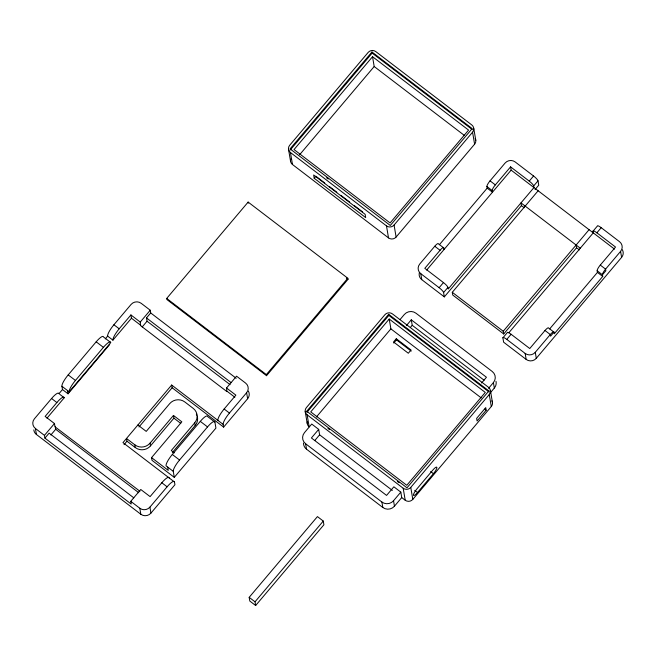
<?xml version="1.0" encoding="UTF-8"?>
<svg xmlns="http://www.w3.org/2000/svg" width="656" height="656" viewBox="0 0 656 656"><rect width="100%" height="100%" fill="white"/><g stroke="black" fill="none" stroke-linecap="round" stroke-linejoin="round"><path stroke-width="0.98" d="M105.28 338.898L107.633 336.11A10.799 2.485 -52.6 0 1 113.906 324.761L131.085 304.441A7.2 6.855 -9.6 0 1 141.196 303.318L150.249 310.231L150.708 312.953L236.193 378.282M109.675 344.539L68.052 393.805L62.476 389.541L61.918 386.269A10.799 2.485 -52.6 0 1 68.191 374.92L96.178 341.817A10.799 2.485 -52.6 0 1 103.558 337.012L110.233 342.12M62.476 389.541L58.942 393.715A10.799 2.485 -52.6 0 0 51.57 398.512L34.391 418.831A7.2 6.855 -9.6 0 0 35.408 428.475L36.424 434.477L140.819 514.247A7.2 6.855 -9.6 0 0 150.937 513.115L174.939 484.727L174.48 481.996L122.975 442.636L171.659 385.039L223.163 424.399L223.63 427.122L247.632 398.725A7.2 6.855 -9.6 0 0 248.394 391.124M69.167 391.804A10.799 2.485 -52.6 0 1 75.44 380.455L103.41 347.344A10.799 2.485 -52.6 0 1 110.79 342.539L69.167 391.804L61.918 386.269M59.704 394.289L64.239 397.757A10.799 2.485 -52.6 0 0 56.859 402.554L45.141 416.421L54.464 423.546L55.022 426.818L139.917 491.254M107.633 336.11L112.922 340.152A10.799 2.485 -52.6 0 1 119.195 328.804L130.913 314.946L140.236 322.071L140.564 325.614L226.861 391.558L226.541 388.016L236.545 376.175L245.598 383.088A7.2 6.855 -9.6 0 1 246.615 392.723L247.632 398.725M46.97 418.175L64.239 397.757M112.922 340.152L131.462 318.217L130.913 314.946M169.191 477.953A10.799 2.485 -52.6 0 0 161.811 482.759L150.093 496.617L140.769 489.491L130.757 501.332L131.216 504.062L44.92 438.118L44.452 435.387L54.464 423.546M140.236 322.071L150.249 310.231M44.92 438.118L49.126 433.132L133.799 497.838M230.1 384.67L147.051 321.21L146.501 317.939L150.708 312.953M371.968 51.996L290.067 148.887L390.287 225.475L472.189 128.576L371.968 51.996L372.149 53.087L472.369 129.667M290.247 149.978L372.149 53.087M50.881 434.977L55.711 429.278L55.243 426.548M142.229 326.918L147.051 321.21M166.69 298.439L248.14 202.081L347.803 278.234L347.992 279.325L266.541 375.683L166.878 299.53L166.69 298.439L266.352 374.592L266.541 375.683M372.534 56.703L294.044 149.56L390.09 222.95L468.581 130.093L372.534 56.703L374.191 66.518L464.538 135.554M299.661 154.693L374.191 66.518M314.191 178.252L313.642 174.98L365.138 214.332L365.695 217.603L314.191 178.252L315.897 176.234L324.753 182.999M124.025 444.67L126.961 441.193L126.501 438.47L134.857 444.85L135.316 447.581A10.799 10.275 -9.6 0 0 150.495 445.883L173.922 418.159L173.463 415.437L150.027 443.161A10.799 10.275 -9.6 0 1 134.857 444.85M138.99 426.966L172.126 387.77L171.659 385.039M174.291 477.355L173.274 471.361L166.034 465.826A10.799 2.485 -52.6 0 1 172.307 454.477L200.293 421.373A10.799 2.485 -52.6 0 1 207.673 416.576L214.906 422.103L215.922 428.097L174.291 477.355L152.02 460.34L151.561 457.617L181.819 421.816L173.463 415.437M137.875 425.014L146.231 431.394L169.666 403.67A10.799 10.275 -9.6 0 1 184.836 401.972L193.192 408.36A10.799 10.275 -9.6 0 1 194.717 422.817L171.282 450.541L174.324 452.861M172.397 452.484L195.176 425.531A10.799 10.275 -9.6 0 0 197.325 416.634M173.274 471.361A10.799 2.485 -52.6 0 1 179.547 460.012L207.534 426.908A10.799 2.485 -52.6 0 1 214.906 422.103M217.874 420.357A10.799 2.485 -52.6 0 1 224.147 409.008L235.865 395.142L226.541 388.016M130.757 501.332L139.802 508.244A7.2 6.855 -9.6 0 0 149.921 507.121L167.1 486.801A10.799 2.485 -52.6 0 1 174.48 481.996M223.163 424.399A10.799 2.485 -52.6 0 1 229.436 413.05L246.615 392.723M266.352 374.592L347.803 278.234M290.444 152.504L386.491 225.894A5.404 5.141 -9.6 0 0 394.076 225.049L472.566 132.192A5.404 5.141 -9.6 0 0 471.803 124.96L375.757 51.57A5.404 5.141 -9.6 0 0 368.172 52.414L289.681 145.279A5.404 5.141 -9.6 0 0 290.444 152.504L292.478 164.508L388.516 237.898A5.404 5.141 -9.6 0 0 396.109 237.054L474.6 144.189A5.404 5.141 -9.6 0 0 475.174 138.49M444.014 249.526L443.743 247.894L438.454 243.852A5.404 1.238 -52.6 0 0 434.764 246.254L419.75 264.015A7.2 6.855 -9.6 0 0 420.767 273.659L421.775 279.661L444.325 296.889L521.454 205.648L520.987 202.884L533.959 187.575L533.681 185.935A5.404 1.099 40.2 0 0 529.228 181.113L510.581 166.862L495.337 184.894A5.404 1.238 -52.6 0 0 492.197 190.568L492.476 192.192L426.646 270.083M510.581 166.862L511.131 170.134L492.476 192.192L487.187 188.149L486.908 186.525A5.404 1.238 -52.6 0 1 490.048 180.851L505.063 163.082A7.2 6.855 -9.6 0 1 515.181 161.958L533.558 175.997A5.404 1.099 40.2 0 1 538.01 180.826L538.748 185.189L535.042 189.568M439.381 244.713L487.187 188.149M443.743 247.894A5.404 1.238 -52.6 0 0 440.053 250.297L424.809 268.329L443.464 282.58A5.404 1.099 40.2 0 1 447.917 287.41L448.187 289.017L520.987 202.884L580.289 248.214M388.844 315.421L306.942 412.321L306.762 411.23L388.664 314.331L488.884 390.919L489.064 392.009L388.844 315.421L388.664 314.331M389.229 319.037L310.739 411.894L406.786 485.292L485.276 392.427L389.229 319.037L390.886 328.861L481.233 397.897M316.356 417.036L390.886 328.861M400.078 319.529L404.326 314.503A8.282 7.88 -9.6 0 1 415.961 313.207L492.238 371.493A8.282 7.88 -9.6 0 1 493.41 382.579L494.329 388.032L490.089 393.059M401.734 497.576L394.453 506.194A8.282 7.88 -9.6 0 1 382.817 507.49L306.541 449.204L305.614 443.743A8.282 7.88 -9.6 0 1 304.45 432.665L311.731 424.047L318.685 429.368L311.403 437.978L386.573 495.419L393.854 486.801L400.816 492.123L401.734 497.576L405.219 500.241A5.404 5.141 -9.6 0 0 412.804 499.388L491.295 406.531A5.404 5.141 -9.6 0 0 491.869 400.832M406.433 325.565L411.287 319.825L486.449 377.257L481.594 382.997M444.325 296.889L443.587 292.527A5.404 1.099 40.2 0 0 439.135 287.697L443.464 282.58M529.228 181.113L533.558 175.997M396.281 338.742L393.551 341.965L408.311 353.24L411.041 350.017L396.281 338.742L396.47 339.833L411.222 351.108M393.739 343.063L396.47 339.833M314.757 440.561L319.611 434.821L318.685 429.368M410.385 327.426L412.206 325.278L411.287 319.825M443.587 292.527L447.917 287.41M533.681 185.935L538.01 180.826M538.141 190.765L452.287 292.297L452.755 295.052L503.693 333.978L576.575 247.763L576.116 245.024M249.173 597.345L317.43 516.6L323.277 521.069L323.9 524.775L255.651 605.521L249.805 601.052L249.173 597.345L255.02 601.814L255.651 605.521M255.02 601.814L323.277 521.069M503.693 333.978L503.234 331.247L589.08 229.682M622.38 249.772A7.2 6.855 -9.6 0 1 621.609 257.365L536.296 358.307A7.2 6.855 -9.6 0 1 526.178 359.431L503.628 342.202L502.89 337.84L507.211 332.723A5.404 1.099 40.2 0 1 511.106 334.273L529.761 348.533L545.005 330.493A5.404 1.238 -52.6 0 1 548.695 328.098L553.984 332.141L554.263 333.773L602.725 276.447L602.446 274.807A5.404 1.238 -52.6 0 1 605.578 269.132L620.592 251.371A7.2 6.855 -9.6 0 0 619.576 241.728L601.208 227.689A5.404 1.099 40.2 0 0 597.304 226.14L592.983 231.248L593.254 232.872L614.516 249.124M508.794 332.797L593.254 232.872L511.131 170.134M502.89 337.84A5.404 1.099 40.2 0 1 506.785 339.39L511.106 334.273M592.983 231.248A5.404 1.099 40.2 0 1 596.878 232.806L601.208 227.689M305.614 443.743L381.899 502.037A8.282 7.88 -9.6 0 0 393.534 500.733L400.816 492.123M488.556 388.319L493.41 382.579M488.884 390.919L406.982 487.81L306.762 411.23M307.139 414.846L403.186 488.236A5.404 5.141 -9.6 0 0 410.771 487.392L489.261 394.535A5.404 5.141 -9.6 0 0 488.499 387.302L392.46 313.912A5.404 5.141 -9.6 0 0 384.867 314.757L306.377 407.614A5.404 5.141 -9.6 0 0 307.139 414.846L309.173 426.843A5.404 5.141 -9.6 0 1 307.418 421.406M602.725 276.447L597.427 272.404L597.157 270.764A5.404 1.238 -52.6 0 1 600.289 265.09L615.533 247.058L596.878 232.806M549.63 328.959L597.427 272.404M486.186 410.221L477.084 420.988L476.641 418.372L485.743 407.606L486.186 410.221L484.792 409.155M506.785 339.39L525.161 353.428A7.2 6.855 -9.6 0 0 535.28 352.305L550.294 334.535A5.404 1.238 -52.6 0 1 553.984 332.141L550.573 336.175L550.294 334.535L545.005 330.493M417.511 492.517L433.436 473.673A5.937 1.361 -52.6 0 0 436.888 467.433A5.937 1.361 -52.6 0 0 432.829 470.073L416.904 488.917A5.937 1.361 -52.6 0 0 413.452 495.157A5.937 1.361 -52.6 0 0 417.511 492.517L414.723 490.385M490.048 180.851L495.337 184.894M600.289 265.09L605.578 269.132L605.857 270.772L602.446 274.807L597.157 270.764M521.454 205.648L524.242 207.772M576.575 247.763L579.363 249.895M486.908 186.525L492.197 190.568M434.764 246.254L440.053 250.297M326.614 177.776L328.238 179.006M329.583 186.689L336.823 192.224M340.841 195.299L349.697 202.056M354.527 205.746L362.571 211.896M452.287 292.297L503.234 331.247M420.767 273.659L439.135 287.697M412.206 325.278L484.136 380.242M346.368 278.087L347.992 279.325M430.656 471.541L433.436 473.673M327.959 428.376L329.574 429.614M397.462 481.496L399.086 482.726M319.611 434.821L392.354 490.409M146.501 317.939L231.174 382.637M131.462 318.217L140.794 325.343M227.091 391.288L234.864 397.233M113.906 324.761L119.195 328.804M224.147 409.008L229.436 413.05M172.126 387.77L223.63 427.122M96.178 341.817L103.41 347.344M200.293 421.373L207.534 426.908M173.922 418.159L180.761 423.382M68.191 374.92L75.44 380.455M172.307 454.477L179.547 460.012M151.561 457.617L168.264 470.377L167.706 467.105M126.961 441.193L135.316 447.581M51.57 398.512L56.859 402.554M161.811 482.759L167.1 486.801M55.711 429.278L138.752 492.73M35.408 428.475L44.452 435.387M620.592 251.371L621.609 257.365M535.28 352.305L536.296 358.307M525.161 353.428L526.178 359.431M473.763 128.404L475.789 140.4M472.566 132.192L474.6 144.189M490.458 390.738L492.484 402.743M489.261 394.535L491.295 406.531M394.076 225.049L396.109 237.054M386.491 225.894L388.516 237.898M410.771 487.392L412.804 499.388M403.186 488.236L405.219 500.241M393.534 500.733L394.453 506.194M381.899 502.037L382.817 507.49M288.492 149.068L290.518 161.064M305.188 411.402L307.221 423.407M248.14 202.081L248.329 203.171M194.717 422.817L195.176 425.531M150.027 443.161L150.495 445.883M149.921 507.121L150.937 513.115M139.802 508.244L140.819 514.247M67.494 390.525L68.052 393.805M292.478 164.508A5.404 5.141 -9.6 0 1 290.723 159.064M421.775 279.661A7.2 6.855 -9.6 0 1 419.446 272.404M36.424 434.477A7.2 6.855 -9.6 0 1 33.817 429.885M196.324 414.133A10.799 10.275 -9.6 0 1 196.915 415.355M306.541 449.204A8.282 7.88 -9.6 0 1 303.507 443.046M496.01 381.349A8.282 7.88 -9.6 0 1 494.329 388.032"/></g></svg>
